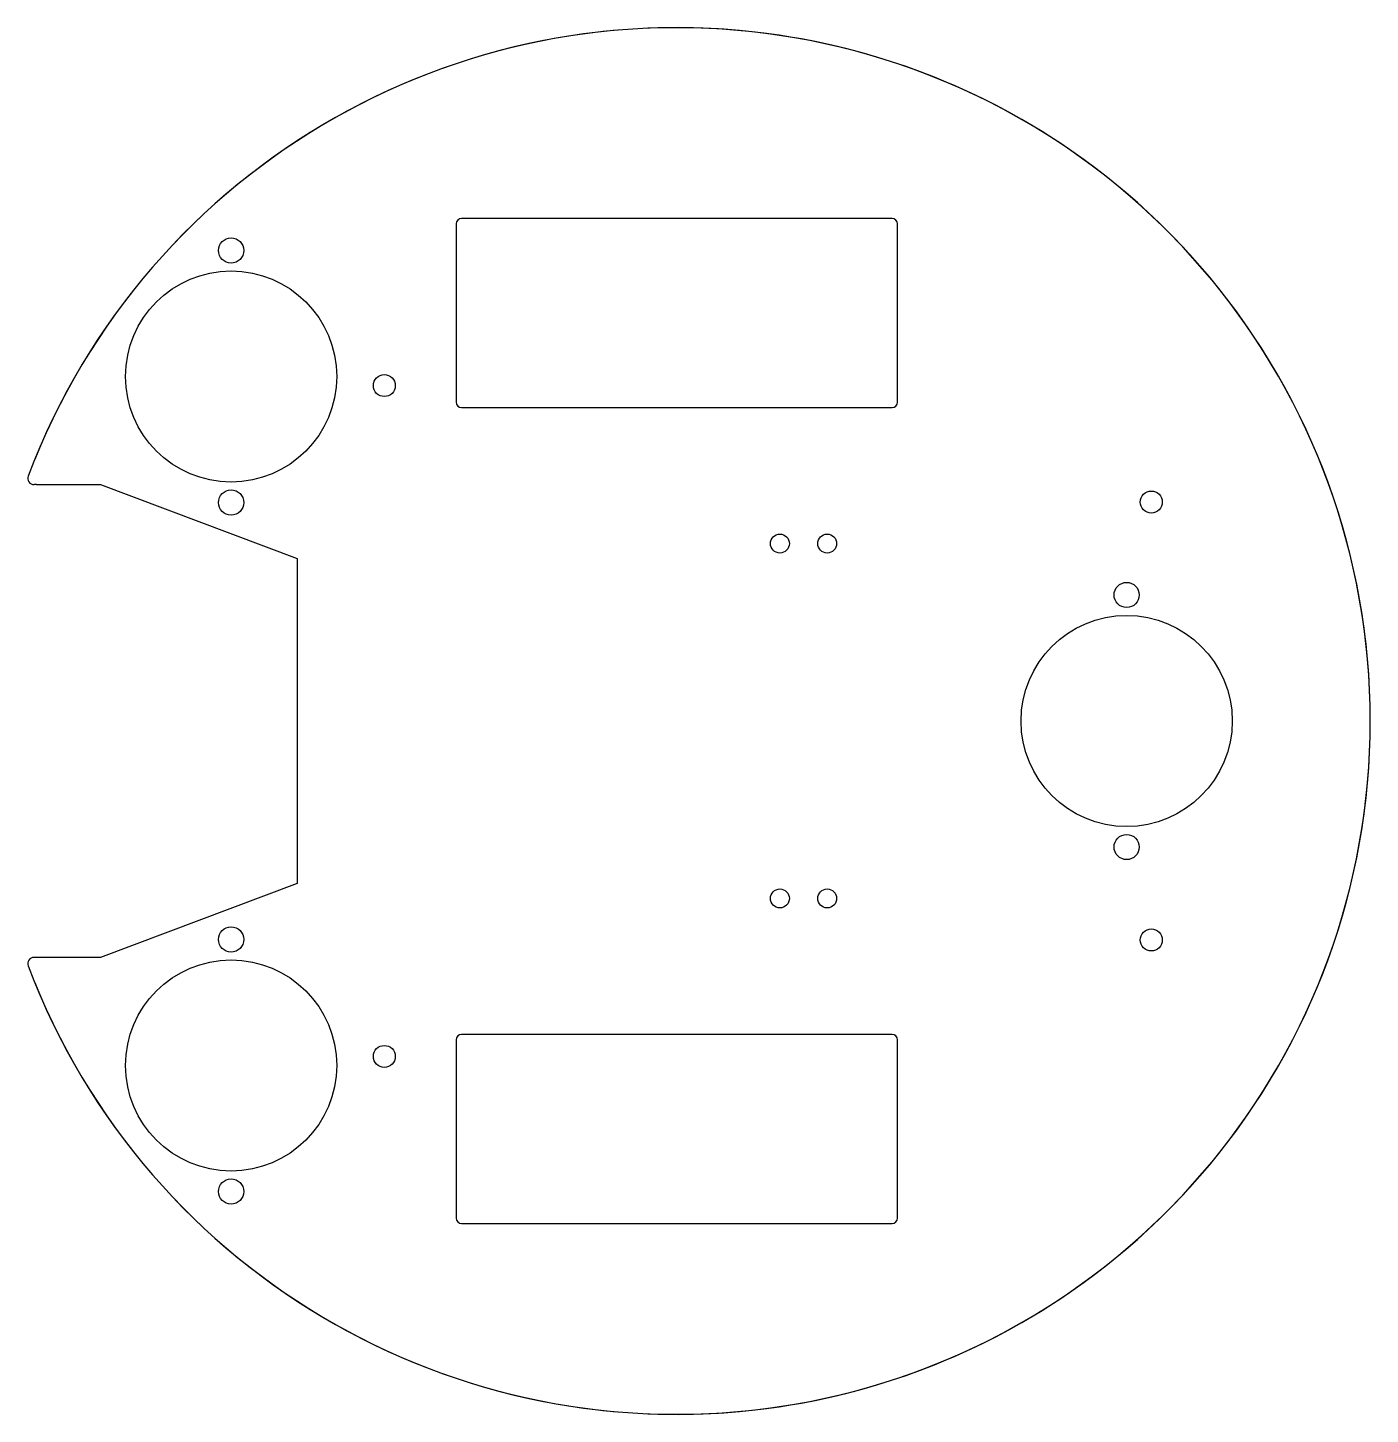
# Model space of a CAD drawing. Header units: centimetres. Extents: x -103 to 110, y -110 to 110.
import ezdxf

# ---------------------------------------------------------------- set-up
doc = ezdxf.new("R2010")
doc.units = ezdxf.units.CM

msp = doc.modelspace()

# ---------------------------------------------------------------- linework, layer by layer
at = {"color": 7, "linetype": 'Continuous', "lineweight": 25}
for p, q in [((34.15, 79.72), (-34.15, 79.72)), ((-35, 78.87), (-35, 50.58)), ((35, 50.58), (35, 78.87)), ((-34.15, 49.73), (34.15, 49.73)), ((-101.56, 37.5), (-91.43, 37.5)), ((-91.43, 37.5), (-60.23, 25.8)), ((-60.23, 25.8), (-60.23, -25.8)), ((-60.23, -25.8), (-91.43, -37.5)), ((-91.43, -37.5), (-101.56, -37.5)), ((-35, -50.58), (-35, -78.88)), ((34.15, -49.73), (-34.15, -49.73)), ((35, -78.88), (35, -50.58)), ((-34.15, -79.72), (34.15, -79.72))]:
    msp.add_line(p, q, dxfattribs=at)
for p, q in [((-101.56, 37.5), (-101.97, 37.5)), ((-101.56, -37.5), (-101.97, -37.5))]:
    msp.add_line(p, q)
for centre, radius in [((-70.71, 74.66), 2), ((-70.71, 54.66), 16.75), ((-46.4, 53.22), 1.74), ((-70.71, 34.66), 2), ((75.26, 34.74), 1.74), ((16.35, 28.15), 1.5), ((23.85, 28.15), 1.5), ((71.35, 20), 2), ((71.35, 0), 16.75), ((71.35, -20), 2), ((16.35, -28.15), 1.5), ((23.85, -28.15), 1.5), ((-70.71, -34.66), 2), ((75.26, -34.74), 1.74), ((-70.71, -54.66), 16.75), ((-46.4, -53.22), 1.74), ((-70.71, -74.66), 2)]:
    msp.add_circle(centre, radius, dxfattribs=at)
for centre, radius, start, end in [((0, 0), 110, 200.6838, 159.3162), ((-101.97, 38.5), 1, 159.3162, 270), ((-101.97, -38.5), 1, 90, 200.6838)]:
    msp.add_arc(centre, radius, start, end)
for centre, radius, start, end in [((0, 0), 110, 202.0952, 157.9048), ((-34.15, 78.87), 0.85, 90, 180), ((34.15, 78.87), 0.85, 0, 90), ((-34.15, 50.58), 0.85, 180, 270), ((34.15, 50.58), 0.85, 270, 0), ((-34.15, -50.58), 0.85, 90, 180), ((34.15, -50.58), 0.85, 0, 90), ((-34.15, -78.88), 0.85, 180, 270), ((34.15, -78.88), 0.85, 270, 360)]:
    msp.add_arc(centre, radius, start, end, dxfattribs=at)

doc.saveas('drawing.dxf')
